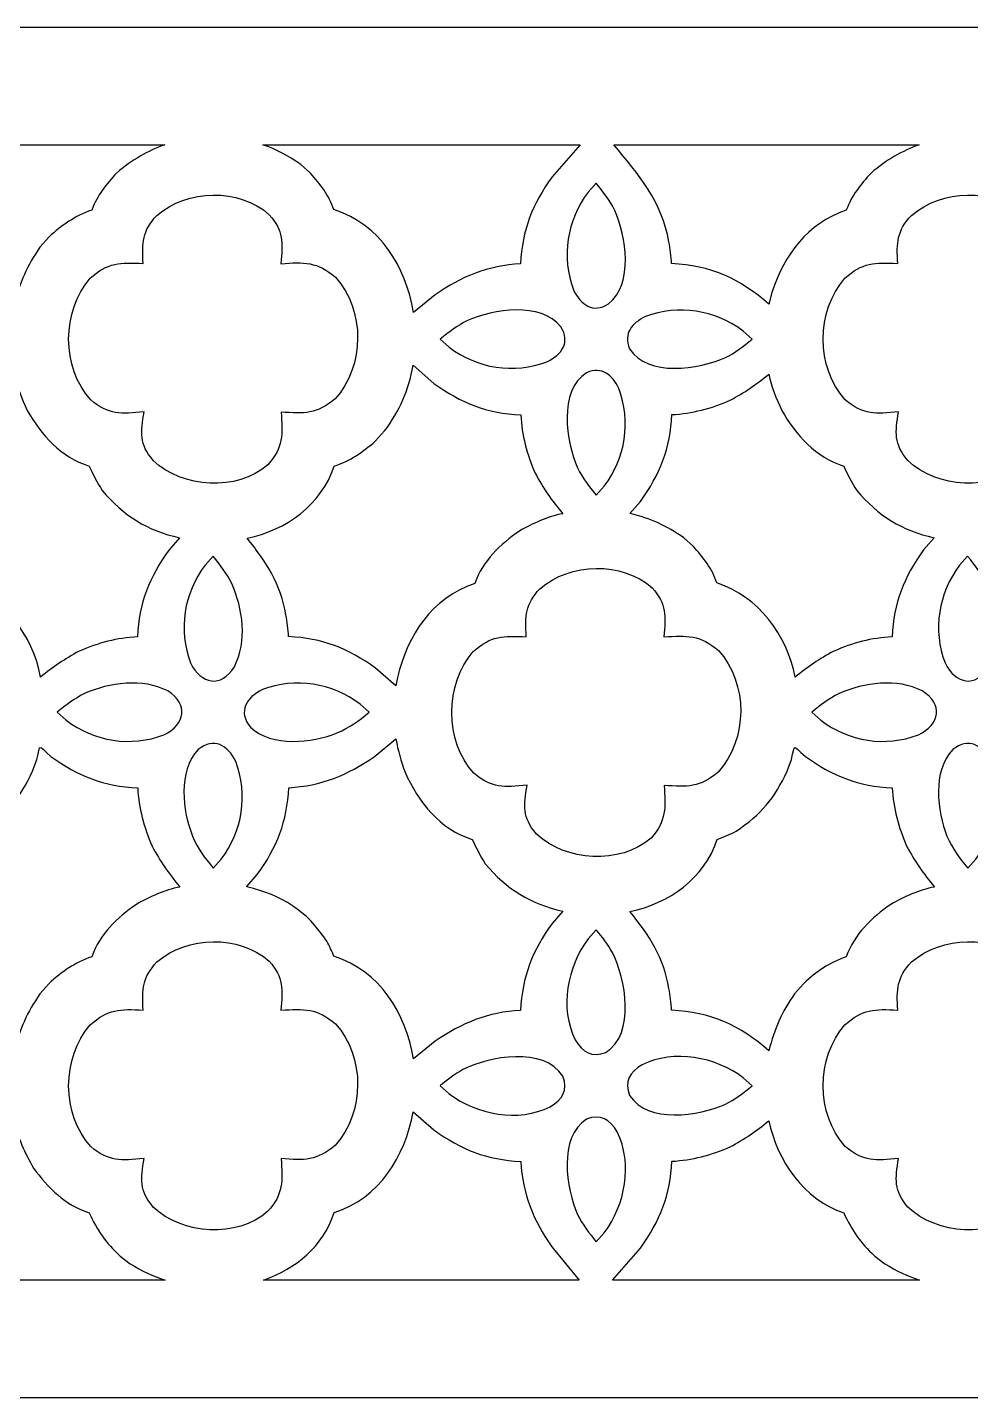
# Model space of a CAD drawing. Header units: centimetres. Extents: x -27 to -1.5, y -2.2 to 2.3.
# Drawn here: x -20.413 to -17.341, y -2.205 to 2.258 of the extents above; entities that cross this region are included whole.
import ezdxf

# ---------------------------------------------------------------- set-up
doc = ezdxf.new("R2010")
doc.units = ezdxf.units.CM
doc.header["$MEASUREMENT"] = 0
doc.layers.add('layer 1', color=7, linetype='Continuous')

msp = doc.modelspace()

# ---------------------------------------------------------------- linework, layer by layer
at = {"layer": 'layer 1', "color": 250}
for points, knots in [([(-1.49953, 2.25784), (-1.49953, 2.25784), (-1.49953, -2.20459), (-1.49953, -2.20459), (-1.49953, -2.20459), (-1.49953, -2.20459), (-26.99914, -2.20459), (-26.99914, -2.20459), (-26.99914, -2.20459), (-26.99914, -2.20459), (-26.99914, 2.25784), (-26.99914, 2.25784), (-26.99914, 2.25784), (-26.99914, 2.25784), (-1.49953, 2.25784), (-1.49953, 2.25784)], [0, 0, 0, 0, 0.2, 0.2, 0.2, 0.2, 0.4, 0.4, 0.4, 0.4, 0.6, 0.6, 0.6, 0.6, 1, 1, 1, 1]), ([(-20.9619, 1.87535), (-20.9619, 1.87535), (-20.87265, 1.76712), (-20.87265, 1.76712), (-20.87265, 1.76712), (-20.81309, 1.68054), (-20.77753, 1.59426), (-20.77194, 1.4885), (-20.77194, 1.4885), (-20.64593, 1.48339), (-20.54907, 1.43891), (-20.45519, 1.35673), (-20.45519, 1.35673), (-20.437, 1.42842), (-20.41392, 1.4808), (-20.37173, 1.54168), (-20.37173, 1.54168), (-20.37173, 1.54168), (-20.34303, 1.57474), (-20.34303, 1.57474), (-20.34303, 1.57474), (-20.29885, 1.61489), (-20.25982, 1.64271), (-20.20312, 1.66277), (-20.20312, 1.66277), (-20.18582, 1.71015), (-20.15606, 1.74683), (-20.12237, 1.7834), (-20.12237, 1.7834), (-20.07268, 1.82617), (-20.02047, 1.85631), (-19.96552, 1.87535), (-19.96552, 1.87535), (-19.96552, 1.87535), (-20.9619, 1.87535), (-20.9619, 1.87535)], [0, 0, 0, 0, 0.1, 0.1, 0.1, 0.1, 0.2, 0.2, 0.2, 0.2, 0.3, 0.3, 0.3, 0.3, 0.4, 0.4, 0.4, 0.4, 0.5, 0.5, 0.5, 0.5, 0.6, 0.6, 0.6, 0.6, 0.7, 0.7, 0.7, 0.7, 0.8, 0.8, 0.8, 0.8, 1, 1, 1, 1]), ([(-19.64537, 1.87535), (-19.60185, 1.86021), (-19.56438, 1.84059), (-19.52248, 1.81111), (-19.52248, 1.81111), (-19.52248, 1.81111), (-19.49097, 1.78312), (-19.49097, 1.78312), (-19.49097, 1.78312), (-19.45996, 1.7479), (-19.42917, 1.7097), (-19.41459, 1.66427), (-19.41459, 1.66427), (-19.26242, 1.615), (-19.18191, 1.47988), (-19.15466, 1.32984), (-19.15466, 1.32984), (-19.15466, 1.32984), (-19.08489, 1.38738), (-19.08489, 1.38738), (-19.08489, 1.38738), (-18.9984, 1.44688), (-18.91251, 1.48239), (-18.80626, 1.4881), (-18.80626, 1.4881), (-18.80181, 1.59801), (-18.7675, 1.68273), (-18.70393, 1.77122), (-18.70393, 1.77122), (-18.70393, 1.77122), (-18.61276, 1.87535), (-18.61276, 1.87535), (-18.61276, 1.87535), (-18.61276, 1.87535), (-19.64537, 1.87535), (-19.64537, 1.87535)], [0, 0, 0, 0, 0.1, 0.1, 0.1, 0.1, 0.2, 0.2, 0.2, 0.2, 0.3, 0.3, 0.3, 0.3, 0.4, 0.4, 0.4, 0.4, 0.5, 0.5, 0.5, 0.5, 0.6, 0.6, 0.6, 0.6, 0.7, 0.7, 0.7, 0.7, 0.8, 0.8, 0.8, 0.8, 1, 1, 1, 1]), ([(-18.50298, 1.87535), (-18.42217, 1.78079), (-18.34531, 1.6878), (-18.32316, 1.55969), (-18.32316, 1.55969), (-18.31914, 1.53647), (-18.31568, 1.51237), (-18.31441, 1.4885), (-18.31441, 1.4885), (-18.18841, 1.48339), (-18.09155, 1.43891), (-17.99767, 1.35673), (-17.99767, 1.35673), (-17.99767, 1.35673), (-17.98798, 1.39492), (-17.98798, 1.39492), (-17.98798, 1.39492), (-17.94521, 1.52047), (-17.87479, 1.61705), (-17.74559, 1.66277), (-17.74559, 1.66277), (-17.7283, 1.71015), (-17.69854, 1.74683), (-17.66484, 1.7834), (-17.66484, 1.7834), (-17.61515, 1.82617), (-17.56294, 1.85631), (-17.508, 1.87535), (-17.508, 1.87535), (-17.508, 1.87535), (-18.50298, 1.87535), (-18.50298, 1.87535)], [0, 0, 0, 0, 0.1111111, 0.1111111, 0.1111111, 0.1111111, 0.2222222, 0.2222222, 0.2222222, 0.2222222, 0.3333333, 0.3333333, 0.3333333, 0.3333333, 0.4444444, 0.4444444, 0.4444444, 0.4444444, 0.5555556, 0.5555556, 0.5555556, 0.5555556, 0.6666667, 0.6666667, 0.6666667, 0.6666667, 0.7777778, 0.7777778, 0.7777778, 0.7777778, 1, 1, 1, 1]), ([(-18.5604, 1.75054), (-18.53592, 1.72084), (-18.51703, 1.69637), (-18.49944, 1.66147), (-18.49944, 1.66147), (-18.46224, 1.57744), (-18.43809, 1.42404), (-18.51978, 1.35705), (-18.51978, 1.35705), (-18.57142, 1.32553), (-18.60993, 1.35465), (-18.63387, 1.40271), (-18.63387, 1.40271), (-18.67427, 1.50948), (-18.65591, 1.63017), (-18.58644, 1.72081), (-18.58644, 1.72081), (-18.58644, 1.72081), (-18.5604, 1.75054), (-18.5604, 1.75054)], [0, 0, 0, 0, 0.1666667, 0.1666667, 0.1666667, 0.1666667, 0.3333333, 0.3333333, 0.3333333, 0.3333333, 0.5, 0.5, 0.5, 0.5, 0.6666667, 0.6666667, 0.6666667, 0.6666667, 1, 1, 1, 1]), ([(-19.58653, 1.00516), (-19.51176, 0.99882), (-19.46901, 0.99822), (-19.41056, 1.04847), (-19.41056, 1.04847), (-19.31324, 1.15485), (-19.31226, 1.33727), (-19.40936, 1.4441), (-19.40936, 1.4441), (-19.46809, 1.49487), (-19.51165, 1.49427), (-19.58695, 1.48836), (-19.58695, 1.48836), (-19.58061, 1.55629), (-19.57844, 1.59515), (-19.62489, 1.6479), (-19.62489, 1.6479), (-19.72376, 1.73571), (-19.8921, 1.73081), (-19.99105, 1.64567), (-19.99105, 1.64567), (-20.03853, 1.59413), (-20.03939, 1.55715), (-20.03562, 1.48888), (-20.03562, 1.48888), (-20.10982, 1.49319), (-20.15149, 1.49204), (-20.20789, 1.44079), (-20.20789, 1.44079), (-20.30113, 1.33341), (-20.3028, 1.15099), (-20.20645, 1.04497), (-20.20645, 1.04497), (-20.14849, 0.99506), (-20.10671, 0.99795), (-20.03289, 1.00594), (-20.03289, 1.00594), (-20.0441, 0.9378), (-20.04864, 0.90222), (-20.00316, 0.84763), (-20.00316, 0.84763), (-19.9062, 0.75627), (-19.73138, 0.74543), (-19.62916, 0.83366), (-19.62916, 0.83366), (-19.57934, 0.88916), (-19.58115, 0.93307), (-19.58653, 1.00516)], [0, 0, 0, 0, 0.0769231, 0.0769231, 0.0769231, 0.0769231, 0.1538462, 0.1538462, 0.1538462, 0.1538462, 0.2307692, 0.2307692, 0.2307692, 0.2307692, 0.3076923, 0.3076923, 0.3076923, 0.3076923, 0.3846154, 0.3846154, 0.3846154, 0.3846154, 0.4615385, 0.4615385, 0.4615385, 0.4615385, 0.5384615, 0.5384615, 0.5384615, 0.5384615, 0.6153846, 0.6153846, 0.6153846, 0.6153846, 0.6923077, 0.6923077, 0.6923077, 0.6923077, 0.7692308, 0.7692308, 0.7692308, 0.7692308, 0.8461538, 0.8461538, 0.8461538, 0.8461538, 1, 1, 1, 1]), ([(-17.12901, 1.00516), (-17.05423, 0.99882), (-17.01148, 0.99822), (-16.95304, 1.04847), (-16.95304, 1.04847), (-16.85571, 1.15485), (-16.85474, 1.33727), (-16.95183, 1.4441), (-16.95183, 1.4441), (-17.01056, 1.49487), (-17.05413, 1.49427), (-17.12942, 1.48836), (-17.12942, 1.48836), (-17.12308, 1.55629), (-17.12092, 1.59515), (-17.16737, 1.6479), (-17.16737, 1.6479), (-17.26623, 1.73571), (-17.43457, 1.73081), (-17.53353, 1.64567), (-17.53353, 1.64567), (-17.58101, 1.59413), (-17.58187, 1.55715), (-17.57809, 1.48888), (-17.57809, 1.48888), (-17.6523, 1.49319), (-17.69396, 1.49204), (-17.75037, 1.44079), (-17.75037, 1.44079), (-17.8436, 1.33341), (-17.84527, 1.15099), (-17.74893, 1.04497), (-17.74893, 1.04497), (-17.69096, 0.99506), (-17.64919, 0.99795), (-17.57536, 1.00594), (-17.57536, 1.00594), (-17.58657, 0.9378), (-17.59111, 0.90222), (-17.54564, 0.84763), (-17.54564, 0.84763), (-17.44868, 0.75627), (-17.27386, 0.74543), (-17.17163, 0.83366), (-17.17163, 0.83366), (-17.12182, 0.88916), (-17.12362, 0.93307), (-17.12901, 1.00516)], [0, 0, 0, 0, 0.0769231, 0.0769231, 0.0769231, 0.0769231, 0.1538462, 0.1538462, 0.1538462, 0.1538462, 0.2307692, 0.2307692, 0.2307692, 0.2307692, 0.3076923, 0.3076923, 0.3076923, 0.3076923, 0.3846154, 0.3846154, 0.3846154, 0.3846154, 0.4615385, 0.4615385, 0.4615385, 0.4615385, 0.5384615, 0.5384615, 0.5384615, 0.5384615, 0.6153846, 0.6153846, 0.6153846, 0.6153846, 0.6923077, 0.6923077, 0.6923077, 0.6923077, 0.7692308, 0.7692308, 0.7692308, 0.7692308, 0.8461538, 0.8461538, 0.8461538, 0.8461538, 1, 1, 1, 1]), ([(-19.0683, 1.24211), (-19.0386, 1.2666), (-19.01413, 1.28547), (-18.97923, 1.30308), (-18.97923, 1.30308), (-18.8952, 1.34028), (-18.7418, 1.36443), (-18.67481, 1.28273), (-18.67481, 1.28273), (-18.6433, 1.23111), (-18.67241, 1.19257), (-18.72048, 1.16864), (-18.72048, 1.16864), (-18.82726, 1.12825), (-18.94792, 1.1466), (-19.03857, 1.21607), (-19.03857, 1.21607), (-19.03857, 1.21607), (-19.0683, 1.24211), (-19.0683, 1.24211)], [0, 0, 0, 0, 0.1666667, 0.1666667, 0.1666667, 0.1666667, 0.3333333, 0.3333333, 0.3333333, 0.3333333, 0.5, 0.5, 0.5, 0.5, 0.6666667, 0.6666667, 0.6666667, 0.6666667, 1, 1, 1, 1]), ([(-18.05198, 1.24265), (-18.08167, 1.21816), (-18.10613, 1.19929), (-18.14105, 1.18168), (-18.14105, 1.18168), (-18.22378, 1.14506), (-18.39382, 1.11751), (-18.45114, 1.21131), (-18.45114, 1.21131), (-18.47225, 1.26188), (-18.44405, 1.29408), (-18.3998, 1.31611), (-18.3998, 1.31611), (-18.29303, 1.35649), (-18.17234, 1.33816), (-18.08171, 1.26868), (-18.08171, 1.26868), (-18.08171, 1.26868), (-18.05198, 1.24265), (-18.05198, 1.24265)], [0, 0, 0, 0, 0.1666667, 0.1666667, 0.1666667, 0.1666667, 0.3333333, 0.3333333, 0.3333333, 0.3333333, 0.5, 0.5, 0.5, 0.5, 0.6666667, 0.6666667, 0.6666667, 0.6666667, 1, 1, 1, 1]), ([(-20.90758, 0.67503), (-20.83939, 0.65782), (-20.79009, 0.63587), (-20.73249, 0.59533), (-20.73249, 0.59533), (-20.73249, 0.59533), (-20.70097, 0.56735), (-20.70097, 0.56735), (-20.70097, 0.56735), (-20.66996, 0.53214), (-20.63918, 0.49394), (-20.6246, 0.4485), (-20.6246, 0.4485), (-20.49072, 0.40516), (-20.39446, 0.2783), (-20.36969, 0.14175), (-20.36969, 0.14175), (-20.32828, 0.17591), (-20.29101, 0.20113), (-20.24359, 0.22636), (-20.24359, 0.22636), (-20.18258, 0.25304), (-20.12054, 0.26964), (-20.05378, 0.27323), (-20.05378, 0.27323), (-20.04933, 0.38314), (-20.01501, 0.46786), (-19.95145, 0.55635), (-19.95145, 0.55635), (-19.95145, 0.55635), (-19.91705, 0.59563), (-19.91705, 0.59563), (-19.91705, 0.59563), (-20.02258, 0.61951), (-20.09954, 0.66675), (-20.16874, 0.74979), (-20.16874, 0.74979), (-20.18567, 0.77657), (-20.19838, 0.80022), (-20.21136, 0.82909), (-20.21136, 0.82909), (-20.30358, 0.85756), (-20.36695, 0.92995), (-20.41346, 1.01067), (-20.41346, 1.01067), (-20.43082, 1.04868), (-20.4472, 1.08737), (-20.45493, 1.12871), (-20.45493, 1.12871), (-20.4966, 1.09434), (-20.53398, 1.06893), (-20.58172, 1.04351), (-20.58172, 1.04351), (-20.64257, 1.01692), (-20.70508, 1.00018), (-20.77154, 0.99665), (-20.77154, 0.99665), (-20.77604, 0.8867), (-20.81026, 0.80208), (-20.87387, 0.71354), (-20.87387, 0.71354), (-20.87387, 0.71354), (-20.90758, 0.67503), (-20.90758, 0.67503)], [0, 0, 0, 0, 0.0588235, 0.0588235, 0.0588235, 0.0588235, 0.1176471, 0.1176471, 0.1176471, 0.1176471, 0.1764706, 0.1764706, 0.1764706, 0.1764706, 0.2352941, 0.2352941, 0.2352941, 0.2352941, 0.2941176, 0.2941176, 0.2941176, 0.2941176, 0.3529412, 0.3529412, 0.3529412, 0.3529412, 0.4117647, 0.4117647, 0.4117647, 0.4117647, 0.4705882, 0.4705882, 0.4705882, 0.4705882, 0.5294118, 0.5294118, 0.5294118, 0.5294118, 0.5882353, 0.5882353, 0.5882353, 0.5882353, 0.6470588, 0.6470588, 0.6470588, 0.6470588, 0.7058824, 0.7058824, 0.7058824, 0.7058824, 0.7647059, 0.7647059, 0.7647059, 0.7647059, 0.8235294, 0.8235294, 0.8235294, 0.8235294, 0.8823529, 0.8823529, 0.8823529, 0.8823529, 1, 1, 1, 1]), ([(-19.156, 1.15728), (-19.17171, 1.07413), (-19.19945, 1.01178), (-19.24927, 0.94344), (-19.24927, 0.94344), (-19.24927, 0.94344), (-19.27901, 0.91092), (-19.27901, 0.91092), (-19.27901, 0.91092), (-19.32084, 0.87497), (-19.3604, 0.84635), (-19.41356, 0.82928), (-19.41356, 0.82928), (-19.45516, 0.70181), (-19.57015, 0.62147), (-19.69707, 0.59398), (-19.69707, 0.59398), (-19.63511, 0.51886), (-19.58744, 0.44268), (-19.57067, 0.34482), (-19.57067, 0.34482), (-19.56669, 0.32161), (-19.56319, 0.2975), (-19.56193, 0.27362), (-19.56193, 0.27362), (-19.45199, 0.26916), (-19.36728, 0.23485), (-19.27882, 0.1713), (-19.27882, 0.1713), (-19.27882, 0.1713), (-19.21253, 0.11327), (-19.21253, 0.11327), (-19.21253, 0.11327), (-19.21253, 0.11327), (-19.20774, 0.14072), (-19.20774, 0.14072), (-19.20774, 0.14072), (-19.17187, 0.28204), (-19.09868, 0.39639), (-18.9556, 0.447), (-18.9556, 0.447), (-18.9284, 0.52151), (-18.87397, 0.5736), (-18.81032, 0.61753), (-18.81032, 0.61753), (-18.76642, 0.64189), (-18.71896, 0.66488), (-18.66907, 0.6739), (-18.66907, 0.6739), (-18.70527, 0.71779), (-18.73225, 0.75617), (-18.759, 0.80643), (-18.759, 0.80643), (-18.78567, 0.86744), (-18.80227, 0.92947), (-18.80587, 0.99625), (-18.80587, 0.99625), (-18.91579, 1.00071), (-19.00048, 1.03501), (-19.08899, 1.09859), (-19.08899, 1.09859), (-19.08899, 1.09859), (-19.156, 1.15728), (-19.156, 1.15728)], [0, 0, 0, 0, 0.0588235, 0.0588235, 0.0588235, 0.0588235, 0.1176471, 0.1176471, 0.1176471, 0.1176471, 0.1764706, 0.1764706, 0.1764706, 0.1764706, 0.2352941, 0.2352941, 0.2352941, 0.2352941, 0.2941176, 0.2941176, 0.2941176, 0.2941176, 0.3529412, 0.3529412, 0.3529412, 0.3529412, 0.4117647, 0.4117647, 0.4117647, 0.4117647, 0.4705882, 0.4705882, 0.4705882, 0.4705882, 0.5294118, 0.5294118, 0.5294118, 0.5294118, 0.5882353, 0.5882353, 0.5882353, 0.5882353, 0.6470588, 0.6470588, 0.6470588, 0.6470588, 0.7058824, 0.7058824, 0.7058824, 0.7058824, 0.7647059, 0.7647059, 0.7647059, 0.7647059, 0.8235294, 0.8235294, 0.8235294, 0.8235294, 0.8823529, 0.8823529, 0.8823529, 0.8823529, 1, 1, 1, 1]), ([(-18.55987, 0.73422), (-18.58436, 0.76392), (-18.60323, 0.78838), (-18.62084, 0.82329), (-18.62084, 0.82329), (-18.65744, 0.90601), (-18.68502, 1.07608), (-18.59121, 1.13338), (-18.59121, 1.13338), (-18.54067, 1.1545), (-18.50841, 1.12628), (-18.48641, 1.08203), (-18.48641, 1.08203), (-18.44601, 0.97526), (-18.46436, 0.8546), (-18.53384, 0.76395), (-18.53384, 0.76395), (-18.53384, 0.76395), (-18.55987, 0.73422), (-18.55987, 0.73422)], [0, 0, 0, 0, 0.1666667, 0.1666667, 0.1666667, 0.1666667, 0.3333333, 0.3333333, 0.3333333, 0.3333333, 0.5, 0.5, 0.5, 0.5, 0.6666667, 0.6666667, 0.6666667, 0.6666667, 1, 1, 1, 1]), ([(-18.45006, 0.67503), (-18.38186, 0.65782), (-18.33257, 0.63587), (-18.27496, 0.59533), (-18.27496, 0.59533), (-18.27496, 0.59533), (-18.24345, 0.56735), (-18.24345, 0.56735), (-18.24345, 0.56735), (-18.21244, 0.53214), (-18.18165, 0.49394), (-18.16708, 0.4485), (-18.16708, 0.4485), (-18.03319, 0.40516), (-17.93694, 0.2783), (-17.91217, 0.14175), (-17.91217, 0.14175), (-17.87076, 0.17591), (-17.83349, 0.20113), (-17.78607, 0.22636), (-17.78607, 0.22636), (-17.72506, 0.25304), (-17.66302, 0.26964), (-17.59626, 0.27323), (-17.59626, 0.27323), (-17.59181, 0.38314), (-17.55749, 0.46786), (-17.49392, 0.55635), (-17.49392, 0.55635), (-17.49392, 0.55635), (-17.45952, 0.59563), (-17.45952, 0.59563), (-17.45952, 0.59563), (-17.56505, 0.61951), (-17.64201, 0.66675), (-17.71121, 0.74979), (-17.71121, 0.74979), (-17.72814, 0.77657), (-17.74086, 0.80022), (-17.75384, 0.82909), (-17.75384, 0.82909), (-17.84605, 0.85756), (-17.90942, 0.92995), (-17.95593, 1.01067), (-17.95593, 1.01067), (-17.97329, 1.04868), (-17.98968, 1.08737), (-17.9974, 1.12871), (-17.9974, 1.12871), (-18.03907, 1.09434), (-18.07646, 1.06893), (-18.1242, 1.04351), (-18.1242, 1.04351), (-18.18504, 1.01692), (-18.24756, 1.00018), (-18.31402, 0.99665), (-18.31402, 0.99665), (-18.31852, 0.8867), (-18.35273, 0.80208), (-18.41635, 0.71354), (-18.41635, 0.71354), (-18.41635, 0.71354), (-18.45006, 0.67503), (-18.45006, 0.67503)], [0, 0, 0, 0, 0.0588235, 0.0588235, 0.0588235, 0.0588235, 0.1176471, 0.1176471, 0.1176471, 0.1176471, 0.1764706, 0.1764706, 0.1764706, 0.1764706, 0.2352941, 0.2352941, 0.2352941, 0.2352941, 0.2941176, 0.2941176, 0.2941176, 0.2941176, 0.3529412, 0.3529412, 0.3529412, 0.3529412, 0.4117647, 0.4117647, 0.4117647, 0.4117647, 0.4705882, 0.4705882, 0.4705882, 0.4705882, 0.5294118, 0.5294118, 0.5294118, 0.5294118, 0.5882353, 0.5882353, 0.5882353, 0.5882353, 0.6470588, 0.6470588, 0.6470588, 0.6470588, 0.7058824, 0.7058824, 0.7058824, 0.7058824, 0.7647059, 0.7647059, 0.7647059, 0.7647059, 0.8235294, 0.8235294, 0.8235294, 0.8235294, 0.8823529, 0.8823529, 0.8823529, 0.8823529, 1, 1, 1, 1]), ([(-19.80792, 0.53567), (-19.78337, 0.50588), (-19.76425, 0.4809), (-19.74696, 0.44659), (-19.74696, 0.44659), (-19.71054, 0.36435), (-19.69595, 0.25851), (-19.73842, 0.17566), (-19.73842, 0.17566), (-19.78214, 0.10556), (-19.84676, 0.11836), (-19.88139, 0.18784), (-19.88139, 0.18784), (-19.92199, 0.29513), (-19.90338, 0.41536), (-19.83396, 0.50593), (-19.83396, 0.50593), (-19.83396, 0.50593), (-19.80792, 0.53567), (-19.80792, 0.53567)], [0, 0, 0, 0, 0.1666667, 0.1666667, 0.1666667, 0.1666667, 0.3333333, 0.3333333, 0.3333333, 0.3333333, 0.5, 0.5, 0.5, 0.5, 0.6666667, 0.6666667, 0.6666667, 0.6666667, 1, 1, 1, 1]), ([(-17.3504, 0.53567), (-17.32584, 0.50588), (-17.30673, 0.4809), (-17.28943, 0.44659), (-17.28943, 0.44659), (-17.25302, 0.36435), (-17.23843, 0.25851), (-17.2809, 0.17566), (-17.2809, 0.17566), (-17.32462, 0.10556), (-17.38924, 0.11836), (-17.42387, 0.18784), (-17.42387, 0.18784), (-17.46446, 0.29513), (-17.44586, 0.41536), (-17.37643, 0.50593), (-17.37643, 0.50593), (-17.37643, 0.50593), (-17.3504, 0.53567), (-17.3504, 0.53567)], [0, 0, 0, 0, 0.1666667, 0.1666667, 0.1666667, 0.1666667, 0.3333333, 0.3333333, 0.3333333, 0.3333333, 0.5, 0.5, 0.5, 0.5, 0.6666667, 0.6666667, 0.6666667, 0.6666667, 1, 1, 1, 1]), ([(-18.33901, -0.21061), (-18.26424, -0.21695), (-18.22149, -0.21755), (-18.16304, -0.1673), (-18.16304, -0.1673), (-18.06572, -0.06092), (-18.06475, 0.12151), (-18.16184, 0.22833), (-18.16184, 0.22833), (-18.22056, 0.2791), (-18.26415, 0.2785), (-18.33943, 0.27259), (-18.33943, 0.27259), (-18.33309, 0.34052), (-18.33093, 0.3794), (-18.37738, 0.43213), (-18.37738, 0.43213), (-18.47621, 0.51994), (-18.64461, 0.51504), (-18.74353, 0.4299), (-18.74353, 0.4299), (-18.79101, 0.37837), (-18.79188, 0.34139), (-18.7881, 0.27311), (-18.7881, 0.27311), (-18.86229, 0.27742), (-18.90398, 0.27627), (-18.96038, 0.22501), (-18.96038, 0.22501), (-19.0536, 0.11764), (-19.05528, -0.06477), (-18.95894, -0.1708), (-18.95894, -0.1708), (-18.90097, -0.22071), (-18.85919, -0.21782), (-18.78537, -0.20983), (-18.78537, -0.20983), (-18.79658, -0.27797), (-18.80112, -0.31355), (-18.75564, -0.36814), (-18.75564, -0.36814), (-18.65869, -0.45949), (-18.48385, -0.47035), (-18.38164, -0.38211), (-18.38164, -0.38211), (-18.33182, -0.32662), (-18.33363, -0.28269), (-18.33901, -0.21061)], [0, 0, 0, 0, 0.0769231, 0.0769231, 0.0769231, 0.0769231, 0.1538462, 0.1538462, 0.1538462, 0.1538462, 0.2307692, 0.2307692, 0.2307692, 0.2307692, 0.3076923, 0.3076923, 0.3076923, 0.3076923, 0.3846154, 0.3846154, 0.3846154, 0.3846154, 0.4615385, 0.4615385, 0.4615385, 0.4615385, 0.5384615, 0.5384615, 0.5384615, 0.5384615, 0.6153846, 0.6153846, 0.6153846, 0.6153846, 0.6923077, 0.6923077, 0.6923077, 0.6923077, 0.7692308, 0.7692308, 0.7692308, 0.7692308, 0.8461538, 0.8461538, 0.8461538, 0.8461538, 1, 1, 1, 1]), ([(-20.31581, 0.02724), (-20.28603, 0.0518), (-20.26105, 0.0709), (-20.22675, 0.0882), (-20.22675, 0.0882), (-20.14449, 0.12462), (-20.03866, 0.13921), (-19.95582, 0.09673), (-19.95582, 0.09673), (-19.88572, 0.05302), (-19.89851, -0.01161), (-19.968, -0.04623), (-19.968, -0.04623), (-20.07529, -0.08682), (-20.1955, -0.06823), (-20.28608, 0.0012), (-20.28608, 0.0012), (-20.28608, 0.0012), (-20.31581, 0.02724), (-20.31581, 0.02724)], [0, 0, 0, 0, 0.1666667, 0.1666667, 0.1666667, 0.1666667, 0.3333333, 0.3333333, 0.3333333, 0.3333333, 0.5, 0.5, 0.5, 0.5, 0.6666667, 0.6666667, 0.6666667, 0.6666667, 1, 1, 1, 1]), ([(-19.2995, 0.02778), (-19.33436, -0.00098), (-19.36271, -0.02175), (-19.40394, -0.04001), (-19.40394, -0.04001), (-19.4862, -0.07174), (-19.61558, -0.08837), (-19.68608, -0.02129), (-19.68608, -0.02129), (-19.72815, 0.0301), (-19.69949, 0.07526), (-19.64732, 0.10123), (-19.64732, 0.10123), (-19.54003, 0.14181), (-19.4198, 0.12324), (-19.32923, 0.0538), (-19.32923, 0.0538), (-19.32923, 0.0538), (-19.2995, 0.02778), (-19.2995, 0.02778)], [0, 0, 0, 0, 0.1666667, 0.1666667, 0.1666667, 0.1666667, 0.3333333, 0.3333333, 0.3333333, 0.3333333, 0.5, 0.5, 0.5, 0.5, 0.6666667, 0.6666667, 0.6666667, 0.6666667, 1, 1, 1, 1]), ([(-17.85829, 0.02724), (-17.8285, 0.0518), (-17.80353, 0.0709), (-17.76923, 0.0882), (-17.76923, 0.0882), (-17.68697, 0.12462), (-17.58113, 0.13921), (-17.49829, 0.09673), (-17.49829, 0.09673), (-17.42819, 0.05302), (-17.44098, -0.01161), (-17.51047, -0.04623), (-17.51047, -0.04623), (-17.61776, -0.08682), (-17.73797, -0.06823), (-17.82856, 0.0012), (-17.82856, 0.0012), (-17.82856, 0.0012), (-17.85829, 0.02724), (-17.85829, 0.02724)], [0, 0, 0, 0, 0.1666667, 0.1666667, 0.1666667, 0.1666667, 0.3333333, 0.3333333, 0.3333333, 0.3333333, 0.5, 0.5, 0.5, 0.5, 0.6666667, 0.6666667, 0.6666667, 0.6666667, 1, 1, 1, 1]), ([(-20.45519, -1.0748), (-20.437, -1.0031), (-20.41392, -0.95072), (-20.37173, -0.88985), (-20.37173, -0.88985), (-20.37173, -0.88985), (-20.34303, -0.85679), (-20.34303, -0.85679), (-20.34303, -0.85679), (-20.29886, -0.81665), (-20.25981, -0.78882), (-20.20312, -0.76876), (-20.20312, -0.76876), (-20.17594, -0.69426), (-20.12147, -0.64216), (-20.05784, -0.59824), (-20.05784, -0.59824), (-20.01358, -0.57367), (-19.96623, -0.55091), (-19.91595, -0.54175), (-19.91595, -0.54175), (-19.9524, -0.49756), (-19.97959, -0.45904), (-20.00652, -0.40845), (-20.00652, -0.40845), (-20.03319, -0.34743), (-20.04978, -0.28541), (-20.05339, -0.21863), (-20.05339, -0.21863), (-20.16331, -0.21416), (-20.248, -0.17987), (-20.33651, -0.11628), (-20.33651, -0.11628), (-20.38137, -0.07699), (-20.36801, -0.07468), (-20.38195, -0.12619), (-20.38195, -0.12619), (-20.38195, -0.12619), (-20.39566, -0.16421), (-20.39566, -0.16421), (-20.39566, -0.16421), (-20.43669, -0.25285), (-20.48026, -0.306), (-20.56224, -0.35996), (-20.56224, -0.35996), (-20.58283, -0.36985), (-20.60184, -0.37951), (-20.62357, -0.38649), (-20.62357, -0.38649), (-20.66531, -0.51438), (-20.78048, -0.59436), (-20.90769, -0.62192), (-20.90769, -0.62192), (-20.84535, -0.69752), (-20.79769, -0.77339), (-20.78068, -0.87184), (-20.78068, -0.87184), (-20.77666, -0.89508), (-20.7732, -0.91916), (-20.77194, -0.94304), (-20.77194, -0.94304), (-20.64594, -0.94814), (-20.54906, -0.99262), (-20.45519, -1.0748)], [0, 0, 0, 0, 0.0588235, 0.0588235, 0.0588235, 0.0588235, 0.1176471, 0.1176471, 0.1176471, 0.1176471, 0.1764706, 0.1764706, 0.1764706, 0.1764706, 0.2352941, 0.2352941, 0.2352941, 0.2352941, 0.2941176, 0.2941176, 0.2941176, 0.2941176, 0.3529412, 0.3529412, 0.3529412, 0.3529412, 0.4117647, 0.4117647, 0.4117647, 0.4117647, 0.4705882, 0.4705882, 0.4705882, 0.4705882, 0.5294118, 0.5294118, 0.5294118, 0.5294118, 0.5882353, 0.5882353, 0.5882353, 0.5882353, 0.6470588, 0.6470588, 0.6470588, 0.6470588, 0.7058824, 0.7058824, 0.7058824, 0.7058824, 0.7647059, 0.7647059, 0.7647059, 0.7647059, 0.8235294, 0.8235294, 0.8235294, 0.8235294, 0.8823529, 0.8823529, 0.8823529, 0.8823529, 1, 1, 1, 1]), ([(-19.80738, -0.48065), (-19.83614, -0.44579), (-19.85692, -0.41743), (-19.87516, -0.37621), (-19.87516, -0.37621), (-19.90688, -0.29399), (-19.92354, -0.16453), (-19.85645, -0.09408), (-19.85645, -0.09408), (-19.80509, -0.05198), (-19.75987, -0.08068), (-19.73392, -0.13284), (-19.73392, -0.13284), (-19.69334, -0.24013), (-19.71192, -0.36033), (-19.78135, -0.45093), (-19.78135, -0.45093), (-19.78135, -0.45093), (-19.80738, -0.48065), (-19.80738, -0.48065)], [0, 0, 0, 0, 0.1666667, 0.1666667, 0.1666667, 0.1666667, 0.3333333, 0.3333333, 0.3333333, 0.3333333, 0.5, 0.5, 0.5, 0.5, 0.6666667, 0.6666667, 0.6666667, 0.6666667, 1, 1, 1, 1]), ([(-18.66888, -0.62028), (-18.77476, -0.59633), (-18.85176, -0.54933), (-18.92122, -0.46598), (-18.92122, -0.46598), (-18.93815, -0.4392), (-18.95086, -0.41555), (-18.96384, -0.38668), (-18.96384, -0.38668), (-19.07, -0.3539), (-19.1386, -0.26494), (-19.18285, -0.16808), (-19.18285, -0.16808), (-19.19586, -0.13147), (-19.20543, -0.09767), (-19.21256, -0.05948), (-19.21256, -0.05948), (-19.21256, -0.05948), (-19.28291, -0.1175), (-19.28291, -0.1175), (-19.28291, -0.1175), (-19.36913, -0.17681), (-19.45602, -0.21261), (-19.56154, -0.21823), (-19.56154, -0.21823), (-19.56603, -0.32817), (-19.60025, -0.4128), (-19.66387, -0.50134), (-19.66387, -0.50134), (-19.66387, -0.50134), (-19.69823, -0.54059), (-19.69823, -0.54059), (-19.69823, -0.54059), (-19.69823, -0.54059), (-19.6979, -0.54065), (-19.6979, -0.54065), (-19.6979, -0.54065), (-19.58083, -0.5702), (-19.50508, -0.61707), (-19.43709, -0.71853), (-19.43709, -0.71853), (-19.42939, -0.73439), (-19.41997, -0.75051), (-19.41459, -0.76727), (-19.41459, -0.76727), (-19.26243, -0.8165), (-19.18191, -0.95167), (-19.15466, -1.1017), (-19.15466, -1.1017), (-19.15466, -1.1017), (-19.08489, -1.04415), (-19.08489, -1.04415), (-19.08489, -1.04415), (-18.9984, -0.98465), (-18.91251, -0.94915), (-18.80626, -0.94343), (-18.80626, -0.94343), (-18.80181, -0.83352), (-18.7675, -0.7488), (-18.70393, -0.66031), (-18.70393, -0.66031), (-18.70393, -0.66031), (-18.66888, -0.62028), (-18.66888, -0.62028)], [0, 0, 0, 0, 0.0588235, 0.0588235, 0.0588235, 0.0588235, 0.1176471, 0.1176471, 0.1176471, 0.1176471, 0.1764706, 0.1764706, 0.1764706, 0.1764706, 0.2352941, 0.2352941, 0.2352941, 0.2352941, 0.2941176, 0.2941176, 0.2941176, 0.2941176, 0.3529412, 0.3529412, 0.3529412, 0.3529412, 0.4117647, 0.4117647, 0.4117647, 0.4117647, 0.4705882, 0.4705882, 0.4705882, 0.4705882, 0.5294118, 0.5294118, 0.5294118, 0.5294118, 0.5882353, 0.5882353, 0.5882353, 0.5882353, 0.6470588, 0.6470588, 0.6470588, 0.6470588, 0.7058824, 0.7058824, 0.7058824, 0.7058824, 0.7647059, 0.7647059, 0.7647059, 0.7647059, 0.8235294, 0.8235294, 0.8235294, 0.8235294, 0.8823529, 0.8823529, 0.8823529, 0.8823529, 1, 1, 1, 1]), ([(-17.99767, -1.0748), (-17.97947, -1.0031), (-17.95639, -0.95072), (-17.91421, -0.88985), (-17.91421, -0.88985), (-17.91421, -0.88985), (-17.8855, -0.85679), (-17.8855, -0.85679), (-17.8855, -0.85679), (-17.84133, -0.81665), (-17.80229, -0.78882), (-17.74559, -0.76876), (-17.74559, -0.76876), (-17.71842, -0.69426), (-17.66394, -0.64216), (-17.60032, -0.59824), (-17.60032, -0.59824), (-17.55605, -0.57367), (-17.5087, -0.55091), (-17.45842, -0.54175), (-17.45842, -0.54175), (-17.49488, -0.49756), (-17.52206, -0.45904), (-17.54899, -0.40845), (-17.54899, -0.40845), (-17.57566, -0.34743), (-17.59226, -0.28541), (-17.59586, -0.21863), (-17.59586, -0.21863), (-17.70578, -0.21416), (-17.79047, -0.17987), (-17.87898, -0.11628), (-17.87898, -0.11628), (-17.92385, -0.07699), (-17.91048, -0.07468), (-17.92443, -0.12619), (-17.92443, -0.12619), (-17.92443, -0.12619), (-17.93814, -0.16421), (-17.93814, -0.16421), (-17.93814, -0.16421), (-17.97916, -0.25285), (-18.02273, -0.306), (-18.10472, -0.35996), (-18.10472, -0.35996), (-18.1253, -0.36985), (-18.14431, -0.37951), (-18.16605, -0.38649), (-18.16605, -0.38649), (-18.20778, -0.51438), (-18.32295, -0.59436), (-18.45017, -0.62192), (-18.45017, -0.62192), (-18.38783, -0.69752), (-18.34017, -0.77339), (-18.32316, -0.87184), (-18.32316, -0.87184), (-18.31914, -0.89508), (-18.31568, -0.91916), (-18.31441, -0.94304), (-18.31441, -0.94304), (-18.18842, -0.94814), (-18.09154, -0.99262), (-17.99767, -1.0748)], [0, 0, 0, 0, 0.0588235, 0.0588235, 0.0588235, 0.0588235, 0.1176471, 0.1176471, 0.1176471, 0.1176471, 0.1764706, 0.1764706, 0.1764706, 0.1764706, 0.2352941, 0.2352941, 0.2352941, 0.2352941, 0.2941176, 0.2941176, 0.2941176, 0.2941176, 0.3529412, 0.3529412, 0.3529412, 0.3529412, 0.4117647, 0.4117647, 0.4117647, 0.4117647, 0.4705882, 0.4705882, 0.4705882, 0.4705882, 0.5294118, 0.5294118, 0.5294118, 0.5294118, 0.5882353, 0.5882353, 0.5882353, 0.5882353, 0.6470588, 0.6470588, 0.6470588, 0.6470588, 0.7058824, 0.7058824, 0.7058824, 0.7058824, 0.7647059, 0.7647059, 0.7647059, 0.7647059, 0.8235294, 0.8235294, 0.8235294, 0.8235294, 0.8823529, 0.8823529, 0.8823529, 0.8823529, 1, 1, 1, 1]), ([(-17.34986, -0.48065), (-17.37862, -0.44579), (-17.39939, -0.41743), (-17.41764, -0.37621), (-17.41764, -0.37621), (-17.44935, -0.29399), (-17.46602, -0.16453), (-17.39892, -0.09408), (-17.39892, -0.09408), (-17.34756, -0.05198), (-17.30235, -0.08068), (-17.2764, -0.13284), (-17.2764, -0.13284), (-17.23581, -0.24013), (-17.2544, -0.36033), (-17.32383, -0.45093), (-17.32383, -0.45093), (-17.32383, -0.45093), (-17.34986, -0.48065), (-17.34986, -0.48065)], [0, 0, 0, 0, 0.1666667, 0.1666667, 0.1666667, 0.1666667, 0.3333333, 0.3333333, 0.3333333, 0.3333333, 0.5, 0.5, 0.5, 0.5, 0.6666667, 0.6666667, 0.6666667, 0.6666667, 1, 1, 1, 1]), ([(-19.58653, -1.42638), (-19.51176, -1.43272), (-19.469, -1.43331), (-19.41056, -1.38307), (-19.41056, -1.38307), (-19.31324, -1.27668), (-19.31226, -1.09426), (-19.40936, -0.98743), (-19.40936, -0.98743), (-19.46807, -0.93666), (-19.51167, -0.93726), (-19.58695, -0.94317), (-19.58695, -0.94317), (-19.58061, -0.87525), (-19.57845, -0.83636), (-19.62489, -0.78364), (-19.62489, -0.78364), (-19.72373, -0.69582), (-19.89212, -0.70072), (-19.99105, -0.78586), (-19.99105, -0.78586), (-20.03853, -0.8374), (-20.03939, -0.87438), (-20.03562, -0.94266), (-20.03562, -0.94266), (-20.10981, -0.93834), (-20.1515, -0.93949), (-20.20789, -0.99075), (-20.20789, -0.99075), (-20.30113, -1.09811), (-20.30279, -1.28055), (-20.20645, -1.38657), (-20.20645, -1.38657), (-20.14849, -1.43647), (-20.10672, -1.43358), (-20.03289, -1.42559), (-20.03289, -1.42559), (-20.0441, -1.49374), (-20.04864, -1.52931), (-20.00316, -1.5839), (-20.00316, -1.5839), (-19.90621, -1.67526), (-19.73137, -1.68611), (-19.62916, -1.59788), (-19.62916, -1.59788), (-19.57934, -1.54238), (-19.58115, -1.49846), (-19.58653, -1.42638)], [0, 0, 0, 0, 0.0769231, 0.0769231, 0.0769231, 0.0769231, 0.1538462, 0.1538462, 0.1538462, 0.1538462, 0.2307692, 0.2307692, 0.2307692, 0.2307692, 0.3076923, 0.3076923, 0.3076923, 0.3076923, 0.3846154, 0.3846154, 0.3846154, 0.3846154, 0.4615385, 0.4615385, 0.4615385, 0.4615385, 0.5384615, 0.5384615, 0.5384615, 0.5384615, 0.6153846, 0.6153846, 0.6153846, 0.6153846, 0.6923077, 0.6923077, 0.6923077, 0.6923077, 0.7692308, 0.7692308, 0.7692308, 0.7692308, 0.8461538, 0.8461538, 0.8461538, 0.8461538, 1, 1, 1, 1]), ([(-18.5604, -0.68099), (-18.54055, -0.70508), (-18.52268, -0.72764), (-18.50707, -0.75494), (-18.50707, -0.75494), (-18.46473, -0.83889), (-18.43067, -1.02007), (-18.52908, -1.08016), (-18.52908, -1.08016), (-18.57409, -1.09894), (-18.60468, -1.07936), (-18.6286, -1.03941), (-18.6286, -1.03941), (-18.67984, -0.93655), (-18.65455, -0.79962), (-18.58644, -0.71073), (-18.58644, -0.71073), (-18.58644, -0.71073), (-18.5604, -0.68099), (-18.5604, -0.68099)], [0, 0, 0, 0, 0.1666667, 0.1666667, 0.1666667, 0.1666667, 0.3333333, 0.3333333, 0.3333333, 0.3333333, 0.5, 0.5, 0.5, 0.5, 0.6666667, 0.6666667, 0.6666667, 0.6666667, 1, 1, 1, 1]), ([(-17.12901, -1.42638), (-17.05424, -1.43272), (-17.01148, -1.43331), (-16.95304, -1.38307), (-16.95304, -1.38307), (-16.85571, -1.27668), (-16.85474, -1.09426), (-16.95183, -0.98743), (-16.95183, -0.98743), (-17.01055, -0.93666), (-17.05414, -0.93726), (-17.12942, -0.94317), (-17.12942, -0.94317), (-17.12308, -0.87525), (-17.12092, -0.83636), (-17.16737, -0.78364), (-17.16737, -0.78364), (-17.26621, -0.69582), (-17.4346, -0.70072), (-17.53353, -0.78586), (-17.53353, -0.78586), (-17.581, -0.8374), (-17.58187, -0.87438), (-17.57809, -0.94266), (-17.57809, -0.94266), (-17.65229, -0.93834), (-17.69397, -0.93949), (-17.75037, -0.99075), (-17.75037, -0.99075), (-17.84361, -1.09811), (-17.84526, -1.28055), (-17.74893, -1.38657), (-17.74893, -1.38657), (-17.69096, -1.43647), (-17.64919, -1.43358), (-17.57536, -1.42559), (-17.57536, -1.42559), (-17.58657, -1.49374), (-17.59111, -1.52931), (-17.54564, -1.5839), (-17.54564, -1.5839), (-17.44869, -1.67526), (-17.27384, -1.68611), (-17.17163, -1.59788), (-17.17163, -1.59788), (-17.12181, -1.54238), (-17.12362, -1.49846), (-17.12901, -1.42638)], [0, 0, 0, 0, 0.0769231, 0.0769231, 0.0769231, 0.0769231, 0.1538462, 0.1538462, 0.1538462, 0.1538462, 0.2307692, 0.2307692, 0.2307692, 0.2307692, 0.3076923, 0.3076923, 0.3076923, 0.3076923, 0.3846154, 0.3846154, 0.3846154, 0.3846154, 0.4615385, 0.4615385, 0.4615385, 0.4615385, 0.5384615, 0.5384615, 0.5384615, 0.5384615, 0.6153846, 0.6153846, 0.6153846, 0.6153846, 0.6923077, 0.6923077, 0.6923077, 0.6923077, 0.7692308, 0.7692308, 0.7692308, 0.7692308, 0.8461538, 0.8461538, 0.8461538, 0.8461538, 1, 1, 1, 1]), ([(-19.0683, -1.18942), (-19.04421, -1.16956), (-19.02165, -1.15169), (-18.99436, -1.13609), (-18.99436, -1.13609), (-18.91042, -1.09377), (-18.72918, -1.05967), (-18.66914, -1.1581), (-18.66914, -1.1581), (-18.65033, -1.20308), (-18.66996, -1.23372), (-18.70989, -1.25762), (-18.70989, -1.25762), (-18.81272, -1.30884), (-18.94969, -1.28359), (-19.03857, -1.21546), (-19.03857, -1.21546), (-19.03857, -1.21546), (-19.0683, -1.18942), (-19.0683, -1.18942)], [0, 0, 0, 0, 0.1666667, 0.1666667, 0.1666667, 0.1666667, 0.3333333, 0.3333333, 0.3333333, 0.3333333, 0.5, 0.5, 0.5, 0.5, 0.6666667, 0.6666667, 0.6666667, 0.6666667, 1, 1, 1, 1]), ([(-18.05198, -1.18888), (-18.08074, -1.2126), (-18.10757, -1.23297), (-18.14105, -1.24986), (-18.14105, -1.24986), (-18.2243, -1.28671), (-18.39387, -1.31394), (-18.45114, -1.22022), (-18.45114, -1.22022), (-18.46994, -1.17518), (-18.45032, -1.14464), (-18.41039, -1.1207), (-18.41039, -1.1207), (-18.30752, -1.06948), (-18.17061, -1.09474), (-18.08171, -1.16285), (-18.08171, -1.16285), (-18.08171, -1.16285), (-18.05198, -1.18888), (-18.05198, -1.18888)], [0, 0, 0, 0, 0.1666667, 0.1666667, 0.1666667, 0.1666667, 0.3333333, 0.3333333, 0.3333333, 0.3333333, 0.5, 0.5, 0.5, 0.5, 0.6666667, 0.6666667, 0.6666667, 0.6666667, 1, 1, 1, 1]), ([(-18.61589, -1.8221), (-18.61589, -1.8221), (-18.70514, -1.71391), (-18.70514, -1.71391), (-18.70514, -1.71391), (-18.76465, -1.6274), (-18.80013, -1.54156), (-18.80587, -1.43528), (-18.80587, -1.43528), (-18.91579, -1.43082), (-19.00048, -1.39653), (-19.08899, -1.33294), (-19.08899, -1.33294), (-19.08899, -1.33294), (-19.156, -1.27426), (-19.156, -1.27426), (-19.156, -1.27426), (-19.18348, -1.41963), (-19.26597, -1.55487), (-19.41356, -1.60225), (-19.41356, -1.60225), (-19.45043, -1.71526), (-19.53822, -1.78314), (-19.64375, -1.8221), (-19.64375, -1.8221), (-19.64375, -1.8221), (-18.61589, -1.8221), (-18.61589, -1.8221)], [0, 0, 0, 0, 0.125, 0.125, 0.125, 0.125, 0.25, 0.25, 0.25, 0.25, 0.375, 0.375, 0.375, 0.375, 0.5, 0.5, 0.5, 0.5, 0.625, 0.625, 0.625, 0.625, 0.75, 0.75, 0.75, 0.75, 1, 1, 1, 1]), ([(-18.55987, -1.69731), (-18.58359, -1.66855), (-18.60396, -1.64172), (-18.62084, -1.60825), (-18.62084, -1.60825), (-18.65767, -1.52499), (-18.68494, -1.3554), (-18.59121, -1.29815), (-18.59121, -1.29815), (-18.54616, -1.27935), (-18.51563, -1.29897), (-18.49168, -1.33891), (-18.49168, -1.33891), (-18.44047, -1.44175), (-18.4657, -1.5787), (-18.53384, -1.66758), (-18.53384, -1.66758), (-18.53384, -1.66758), (-18.55987, -1.69731), (-18.55987, -1.69731)], [0, 0, 0, 0, 0.1666667, 0.1666667, 0.1666667, 0.1666667, 0.3333333, 0.3333333, 0.3333333, 0.3333333, 0.5, 0.5, 0.5, 0.5, 0.6666667, 0.6666667, 0.6666667, 0.6666667, 1, 1, 1, 1]), ([(-19.96448, -1.8221), (-20.00242, -1.80937), (-20.03989, -1.79168), (-20.07781, -1.76855), (-20.07781, -1.76855), (-20.07781, -1.76855), (-20.11027, -1.74404), (-20.11027, -1.74404), (-20.11027, -1.74404), (-20.15793, -1.69911), (-20.18443, -1.66234), (-20.21136, -1.60245), (-20.21136, -1.60245), (-20.28951, -1.57831), (-20.34621, -1.52126), (-20.39271, -1.45687), (-20.39271, -1.45687), (-20.42066, -1.40836), (-20.44454, -1.35841), (-20.45493, -1.30283), (-20.45493, -1.30283), (-20.4966, -1.33719), (-20.53398, -1.36261), (-20.58172, -1.38802), (-20.58172, -1.38802), (-20.64261, -1.41463), (-20.70504, -1.43131), (-20.77154, -1.43489), (-20.77154, -1.43489), (-20.77604, -1.54483), (-20.81026, -1.62945), (-20.87387, -1.718), (-20.87387, -1.718), (-20.87387, -1.718), (-20.96502, -1.8221), (-20.96502, -1.8221), (-20.96502, -1.8221), (-20.96502, -1.8221), (-19.96448, -1.8221), (-19.96448, -1.8221)], [0, 0, 0, 0, 0.0909091, 0.0909091, 0.0909091, 0.0909091, 0.1818182, 0.1818182, 0.1818182, 0.1818182, 0.2727273, 0.2727273, 0.2727273, 0.2727273, 0.3636364, 0.3636364, 0.3636364, 0.3636364, 0.4545455, 0.4545455, 0.4545455, 0.4545455, 0.5454545, 0.5454545, 0.5454545, 0.5454545, 0.6363636, 0.6363636, 0.6363636, 0.6363636, 0.7272727, 0.7272727, 0.7272727, 0.7272727, 0.8181818, 0.8181818, 0.8181818, 0.8181818, 1, 1, 1, 1]), ([(-17.50695, -1.8221), (-17.54489, -1.80937), (-17.58237, -1.79168), (-17.62029, -1.76855), (-17.62029, -1.76855), (-17.62029, -1.76855), (-17.65274, -1.74404), (-17.65274, -1.74404), (-17.65274, -1.74404), (-17.70041, -1.69911), (-17.7269, -1.66234), (-17.75384, -1.60245), (-17.75384, -1.60245), (-17.8806, -1.5633), (-17.97374, -1.42943), (-17.9974, -1.30283), (-17.9974, -1.30283), (-18.03907, -1.33719), (-18.07646, -1.36261), (-18.1242, -1.38802), (-18.1242, -1.38802), (-18.18509, -1.41463), (-18.24752, -1.43131), (-18.31402, -1.43489), (-18.31402, -1.43489), (-18.31852, -1.54483), (-18.35273, -1.62945), (-18.41635, -1.718), (-18.41635, -1.718), (-18.41635, -1.718), (-18.50749, -1.8221), (-18.50749, -1.8221), (-18.50749, -1.8221), (-18.50749, -1.8221), (-17.50695, -1.8221), (-17.50695, -1.8221)], [0, 0, 0, 0, 0.1, 0.1, 0.1, 0.1, 0.2, 0.2, 0.2, 0.2, 0.3, 0.3, 0.3, 0.3, 0.4, 0.4, 0.4, 0.4, 0.5, 0.5, 0.5, 0.5, 0.6, 0.6, 0.6, 0.6, 0.7, 0.7, 0.7, 0.7, 0.8, 0.8, 0.8, 0.8, 1, 1, 1, 1])]:
    msp.add_open_spline(points, degree=3, knots=knots, dxfattribs=at)

doc.saveas('drawing.dxf')
